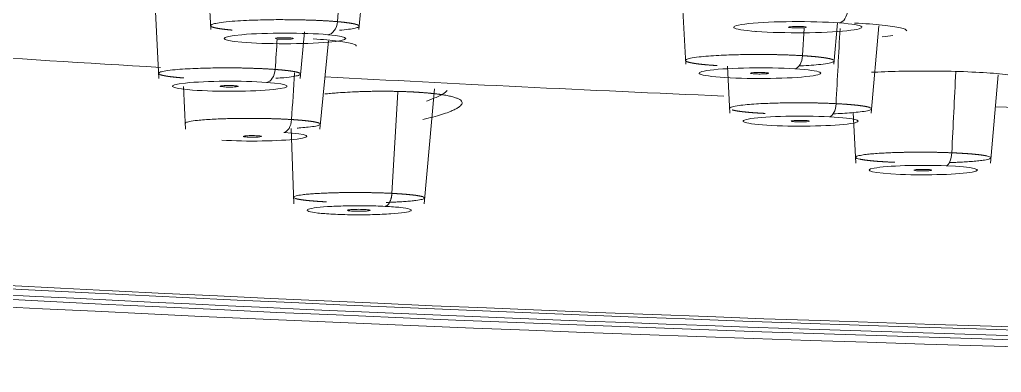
# Model space of a CAD drawing. Extents: x 19821 to 22981, y -91 to 2224.
# Drawn here: x 20628.71 to 20650.47, y 1291.2 to 1299.02 of the extents above; entities that cross this region are included whole.
import ezdxf

# ---------------------------------------------------------------- set-up
doc = ezdxf.new("R2010")
doc.units = 0
doc.header["$LTSCALE"] = 10
doc.header["$MEASUREMENT"] = 0
doc.layers.add('1', color=7, linetype='CONTINUOUS')

msp = doc.modelspace()

# ---------------------------------------------------------------- linework, layer by layer
at = {"layer": '1', "color": 7, "linetype": 'Continuous', "lineweight": 18}
for p, q in [((20632.85, 1300.727), (20632.95, 1298.799)), ((20643.371, 1299.958), (20643.478, 1298.029)), ((20631.705, 1299.674), (20631.799, 1297.718)), ((20636.233, 1298.799), (20636.319, 1299.767)), ((20646.761, 1298.029), (20646.839, 1298.949)), ((20634.93, 1297.718), (20635.026, 1298.747)), ((20647.586, 1296.946), (20647.757, 1298.883)), ((20635.369, 1296.589), (20635.556, 1298.547)), ((20644.4, 1297.992), (20644.455, 1296.946)), ((20650.228, 1295.841), (20650.403, 1297.799)), ((20632.346, 1297.539), (20632.389, 1296.589)), ((20637.679, 1294.937), (20637.908, 1297.485)), ((20647.191, 1296.96), (20647.25, 1295.841)), ((20634.729, 1296.61), (20634.791, 1294.937))]:
    msp.add_line(p, q, dxfattribs=at)
at = {"layer": '1', "color": 7, "linetype": 'Continuous', "lineweight": 13}
for p, q in [((20635.757, 1298.974), (20635.803, 1299.644)), ((20646.065, 1298.221), (20646.099, 1298.83)), ((20636.965, 1295.17), (20637.095, 1297.423))]:
    msp.add_line(p, q, dxfattribs=at)
at = {"layer": '1', "color": 7, "linetype": 'Continuous', "lineweight": 18}
for centre, major_axis, ratio, start_param, end_param in [((20690.341, 1301.967), (121.8, 0), 0.087156, 1.570796, 4.70718), ((20690.341, 1301.967), (-120.85, 0), 0.087156, 4.712389, 7.853982), ((20690.341, 1301.967), (119.464, 0), 0.087156, 3.216942, 4.712389), ((20690.341, 1302.016), (119.248, 0), 0.087156, 3.248753, 4.705425), ((20690.341, 1301.967), (-123.486, 0), 0.087156, 0.153054, 1.5633), ((20646.875, 1299.246), (0.022, 0.299), 0.640256, 3.255411, 4.738642), ((20635.546, 1298.985), (0.026, 0.299), 0.704238, 3.264898, 4.739214), ((20645.962, 1298.852), (-1.422, 0), 0.087156, 4.014918, 7.155002), ((20645.96, 1298.852), (-1.422, 0), 0.087155, 0.873205, 4.01353), ((20634.593, 1298.603), (-1.348, 0), 0.087156, 3.92731, 7.06784), ((20645.047, 1299.056), (-0.022, -0.299), 0.640256, 6.165611, 6.396771), ((20634.593, 1298.603), (-1.348, 0), 0.087156, 0.785439, 3.926526), ((20645.894, 1298.228), (0.018, 0.299), 0.571188, 3.248209, 4.722525), ((20634.186, 1297.928), (0.022, 0.299), 0.639977, 3.255652, 4.721013), ((20645.121, 1297.833), (-1.348, 0), 0.087156, 4.101847, 7.242371), ((20645.12, 1297.833), (-1.348, 0), 0.087156, 0.959978, 4.101052), ((20633.368, 1297.544), (-1.274, 0), 0.087155, 4.015099, 7.154903), ((20633.366, 1297.544), (-1.274, 0), 0.087157, 0.87359, 4.013227), ((20646.66, 1297.166), (0.015, 0.3), 0.497685, 3.242635, 4.707997), ((20634.57, 1296.818), (0.018, 0.299), 0.570795, 3.248502, 4.704885), ((20646.024, 1296.771), (-1.274, 0), 0.087155, 4.189717, 7.329349), ((20646.022, 1296.771), (-1.274, 0), 0.087156, 1.048217, 4.187665), ((20633.881, 1296.434), (-1.2, 0), 0.087156, 0.961422, 4.099851), ((20649.248, 1296.08), (0.012, 0.3), 0.420347, 3.238358, 4.694741), ((20648.743, 1295.686), (-1.2, 0), 0.087156, 4.277405, 7.416121), ((20648.74, 1295.686), (-1.2, 0), 0.087156, 1.135953, 4.274387)]:
    msp.add_ellipse(centre, major_axis=major_axis, ratio=ratio, start_param=start_param, end_param=end_param, dxfattribs=at)
at = {"layer": '1', "color": 7, "linetype": 'Continuous', "lineweight": 13}
for start_param, end_param in [(0.857998, 0.973354), (1.015127, 1.112418), (1.175986, 1.258944)]:
    msp.add_ellipse((20690.341, 1305.454), major_axis=(-104, 0), ratio=0.087156, start_param=start_param, end_param=end_param, dxfattribs=at)
at = {"layer": '1', "color": 7, "linetype": 'Continuous', "lineweight": 18}
for points, knots in [([(20633.428, 1298.787), (20633.423, 1298.787), (20633.413, 1298.788), (20633.398, 1298.79), (20633.384, 1298.791), (20633.369, 1298.792), (20633.355, 1298.794), (20633.341, 1298.795), (20633.327, 1298.796), (20633.314, 1298.798), (20633.3, 1298.799), (20633.287, 1298.801), (20633.274, 1298.802), (20633.261, 1298.804), (20633.249, 1298.805), (20633.236, 1298.807), (20633.224, 1298.808), (20633.212, 1298.81), (20633.2, 1298.811), (20633.189, 1298.813), (20633.177, 1298.815), (20633.166, 1298.816), (20633.155, 1298.818), (20633.145, 1298.82), (20633.134, 1298.821), (20633.124, 1298.823), (20633.114, 1298.825), (20633.105, 1298.826), (20633.095, 1298.828), (20633.086, 1298.83), (20633.077, 1298.832), (20633.069, 1298.833), (20633.06, 1298.835), (20633.052, 1298.837), (20633.044, 1298.839), (20633.037, 1298.84), (20633.03, 1298.842), (20633.023, 1298.844), (20633.016, 1298.846), (20633.01, 1298.848), (20633.003, 1298.85), (20632.998, 1298.851), (20632.992, 1298.853), (20632.987, 1298.855), (20632.982, 1298.857), (20632.977, 1298.859), (20632.973, 1298.861), (20632.969, 1298.863), (20632.965, 1298.865), (20632.962, 1298.867), (20632.959, 1298.869), (20632.956, 1298.87), (20632.953, 1298.872), (20632.951, 1298.874), (20632.949, 1298.876), (20632.948, 1298.878), (20632.947, 1298.88), (20632.946, 1298.882), (20632.945, 1298.884), (20632.945, 1298.892), (20632.959, 1298.908), (20633.03, 1298.932), (20633.178, 1298.958), (20633.401, 1298.981), (20633.664, 1298.999), (20633.921, 1299.009), (20634.167, 1299.016), (20634.389, 1299.019), (20634.543, 1299.019), (20634.636, 1299.018), (20634.68, 1299.018), (20634.724, 1299.018), (20634.767, 1299.017), (20634.81, 1299.017), (20634.853, 1299.016), (20634.895, 1299.015), (20634.937, 1299.014), (20634.979, 1299.013), (20635.02, 1299.012), (20635.061, 1299.011), (20635.102, 1299.01), (20635.142, 1299.009), (20635.181, 1299.008), (20635.22, 1299.006), (20635.258, 1299.005), (20635.296, 1299.003), (20635.334, 1299.001), (20635.37, 1299), (20635.406, 1298.998), (20635.442, 1298.996), (20635.476, 1298.994), (20635.51, 1298.992), (20635.544, 1298.99), (20635.577, 1298.988), (20635.609, 1298.986), (20635.64, 1298.984), (20635.67, 1298.981), (20635.7, 1298.979), (20635.729, 1298.977), (20635.748, 1298.975), (20635.757, 1298.974)], [0, 0, 0, 0, 0.004085, 0.008179, 0.01228, 0.016389, 0.020507, 0.024632, 0.028765, 0.032907, 0.037056, 0.041213, 0.045379, 0.049552, 0.053733, 0.057922, 0.06212, 0.066325, 0.070538, 0.074759, 0.078989, 0.083226, 0.087471, 0.091725, 0.095986, 0.100255, 0.104532, 0.108818, 0.113111, 0.117413, 0.121722, 0.126039, 0.130365, 0.134698, 0.13904, 0.143389, 0.147747, 0.152113, 0.156486, 0.160868, 0.165258, 0.169655, 0.174061, 0.178475, 0.182897, 0.187327, 0.191765, 0.196211, 0.200665, 0.205127, 0.209597, 0.214075, 0.218561, 0.223056, 0.227558, 0.232069, 0.236587, 0.241114, 0.245648, 0.250191, 0.297762, 0.355246, 0.422636, 0.499927, 0.562657, 0.619022, 0.66901, 0.71261, 0.749816, 0.758314, 0.766783, 0.775224, 0.783637, 0.792021, 0.800377, 0.808705, 0.817003, 0.825274, 0.833516, 0.841729, 0.849914, 0.85807, 0.866198, 0.874297, 0.882368, 0.89041, 0.898424, 0.906409, 0.914365, 0.922293, 0.930192, 0.938063, 0.945905, 0.953719, 0.961504, 0.96926, 0.976988, 0.984687, 0.992358, 1, 1, 1, 1]), ([(20635.757, 1298.974), (20635.762, 1298.974), (20635.772, 1298.973), (20635.787, 1298.972), (20635.801, 1298.97), (20635.816, 1298.969), (20635.83, 1298.968), (20635.844, 1298.966), (20635.858, 1298.965), (20635.871, 1298.963), (20635.885, 1298.962), (20635.898, 1298.96), (20635.911, 1298.959), (20635.924, 1298.957), (20635.936, 1298.956), (20635.949, 1298.954), (20635.961, 1298.953), (20635.973, 1298.951), (20635.985, 1298.95), (20635.996, 1298.948), (20636.007, 1298.947), (20636.019, 1298.945), (20636.029, 1298.943), (20636.04, 1298.942), (20636.05, 1298.94), (20636.061, 1298.938), (20636.07, 1298.937), (20636.08, 1298.935), (20636.09, 1298.933), (20636.099, 1298.931), (20636.108, 1298.93), (20636.116, 1298.928), (20636.125, 1298.926), (20636.133, 1298.924), (20636.14, 1298.923), (20636.148, 1298.921), (20636.155, 1298.919), (20636.162, 1298.917), (20636.169, 1298.915), (20636.175, 1298.913), (20636.182, 1298.912), (20636.187, 1298.91), (20636.193, 1298.908), (20636.198, 1298.906), (20636.203, 1298.904), (20636.208, 1298.902), (20636.212, 1298.9), (20636.216, 1298.898), (20636.22, 1298.897), (20636.223, 1298.895), (20636.226, 1298.893), (20636.229, 1298.891), (20636.232, 1298.889), (20636.234, 1298.887), (20636.236, 1298.885), (20636.237, 1298.883), (20636.238, 1298.881), (20636.239, 1298.879), (20636.24, 1298.877), (20636.24, 1298.869), (20636.226, 1298.853), (20636.155, 1298.829), (20636.016, 1298.804), (20635.879, 1298.79), (20635.803, 1298.783)], [0, 0, 0, 0, 0.008371, 0.016759, 0.025165, 0.033587, 0.042026, 0.050482, 0.058956, 0.067446, 0.075953, 0.084477, 0.093018, 0.101576, 0.110152, 0.118744, 0.127353, 0.135979, 0.144622, 0.153282, 0.161959, 0.170653, 0.179364, 0.188091, 0.196836, 0.205598, 0.214377, 0.223172, 0.231985, 0.240815, 0.249661, 0.258525, 0.267405, 0.276303, 0.285217, 0.294148, 0.303097, 0.312062, 0.321044, 0.330043, 0.339059, 0.348092, 0.357142, 0.366208, 0.375292, 0.384393, 0.39351, 0.402645, 0.411796, 0.420964, 0.430149, 0.439351, 0.44857, 0.457806, 0.467059, 0.476329, 0.485615, 0.494919, 0.504239, 0.513576, 0.611022, 0.728977, 0.867396, 1, 1, 1, 1]), ([(20647.218, 1298.944), (20647.457, 1298.932), (20647.862, 1298.902), (20648.281, 1298.84), (20648.374, 1298.793), (20648.375, 1298.771)], [0, 0, 0, 0, 0.33619, 0.672381, 1, 1, 1, 1]), ([(20635.221, 1298.593), (20635.441, 1298.579), (20635.804, 1298.548), (20636.117, 1298.49), (20636.177, 1298.45), (20636.176, 1298.433)], [0, 0, 0, 0, 0.364205, 0.72841, 1, 1, 1, 1]), ([(20648.064, 1298.668), (20647.997, 1298.658), (20647.919, 1298.648), (20647.832, 1298.639), (20647.831, 1298.639)], [0, 0, 0, 0, 0.992061, 1, 1, 1, 1]), ([(20644.175, 1298.001), (20644.169, 1298.001), (20644.158, 1298.002), (20644.141, 1298.003), (20644.124, 1298.004), (20644.107, 1298.005), (20644.09, 1298.006), (20644.074, 1298.008), (20644.057, 1298.009), (20644.041, 1298.01), (20644.025, 1298.011), (20644.009, 1298.012), (20643.993, 1298.014), (20643.977, 1298.015), (20643.962, 1298.016), (20643.947, 1298.018), (20643.932, 1298.019), (20643.917, 1298.02), (20643.902, 1298.022), (20643.887, 1298.023), (20643.873, 1298.024), (20643.859, 1298.026), (20643.845, 1298.027), (20643.831, 1298.029), (20643.817, 1298.03), (20643.804, 1298.032), (20643.791, 1298.033), (20643.778, 1298.035), (20643.765, 1298.036), (20643.752, 1298.038), (20643.74, 1298.04), (20643.728, 1298.041), (20643.716, 1298.043), (20643.705, 1298.044), (20643.693, 1298.046), (20643.682, 1298.048), (20643.671, 1298.049), (20643.661, 1298.051), (20643.65, 1298.053), (20643.64, 1298.054), (20643.63, 1298.056), (20643.621, 1298.058), (20643.612, 1298.06), (20643.603, 1298.061), (20643.594, 1298.063), (20643.585, 1298.065), (20643.577, 1298.067), (20643.569, 1298.069), (20643.562, 1298.07), (20643.554, 1298.072), (20643.547, 1298.074), (20643.541, 1298.076), (20643.534, 1298.078), (20643.528, 1298.08), (20643.522, 1298.082), (20643.517, 1298.084), (20643.512, 1298.085), (20643.507, 1298.087), (20643.502, 1298.089), (20643.484, 1298.097), (20643.466, 1298.113), (20643.485, 1298.138), (20643.576, 1298.166), (20643.746, 1298.192), (20643.968, 1298.213), (20644.197, 1298.227), (20644.423, 1298.237), (20644.635, 1298.243), (20644.785, 1298.246), (20644.877, 1298.247), (20644.921, 1298.247), (20644.964, 1298.248), (20645.008, 1298.248), (20645.051, 1298.248), (20645.094, 1298.248), (20645.137, 1298.248), (20645.18, 1298.248), (20645.223, 1298.247), (20645.265, 1298.247), (20645.308, 1298.246), (20645.35, 1298.246), (20645.391, 1298.245), (20645.433, 1298.244), (20645.474, 1298.244), (20645.514, 1298.243), (20645.554, 1298.242), (20645.594, 1298.241), (20645.634, 1298.24), (20645.673, 1298.238), (20645.711, 1298.237), (20645.749, 1298.236), (20645.786, 1298.234), (20645.823, 1298.233), (20645.86, 1298.231), (20645.895, 1298.23), (20645.931, 1298.228), (20645.965, 1298.226), (20645.999, 1298.224), (20646.032, 1298.222), (20646.054, 1298.221), (20646.065, 1298.221)], [0, 0, 0, 0, 0.004085, 0.008179, 0.01228, 0.016389, 0.020507, 0.024632, 0.028765, 0.032907, 0.037056, 0.041213, 0.045379, 0.049552, 0.053733, 0.057922, 0.06212, 0.066325, 0.070538, 0.074759, 0.078989, 0.083226, 0.087471, 0.091725, 0.095986, 0.100255, 0.104532, 0.108818, 0.113111, 0.117413, 0.121722, 0.126039, 0.130365, 0.134698, 0.13904, 0.143389, 0.147747, 0.152113, 0.156486, 0.160868, 0.165258, 0.169655, 0.174061, 0.178475, 0.182897, 0.187327, 0.191765, 0.196211, 0.200665, 0.205127, 0.209597, 0.214075, 0.218561, 0.223056, 0.227558, 0.232069, 0.236587, 0.241114, 0.245648, 0.250191, 0.297762, 0.355246, 0.422636, 0.499927, 0.562657, 0.619022, 0.66901, 0.71261, 0.749816, 0.758314, 0.766783, 0.775224, 0.783637, 0.792021, 0.800377, 0.808705, 0.817003, 0.825274, 0.833516, 0.841729, 0.849914, 0.85807, 0.866198, 0.874297, 0.882368, 0.89041, 0.898424, 0.906409, 0.914365, 0.922293, 0.930192, 0.938063, 0.945905, 0.953719, 0.961504, 0.96926, 0.976988, 0.984687, 0.992358, 1, 1, 1, 1]), ([(20646.065, 1298.221), (20646.071, 1298.22), (20646.082, 1298.219), (20646.099, 1298.218), (20646.116, 1298.217), (20646.133, 1298.216), (20646.15, 1298.215), (20646.166, 1298.214), (20646.183, 1298.213), (20646.199, 1298.211), (20646.215, 1298.21), (20646.231, 1298.209), (20646.247, 1298.208), (20646.262, 1298.206), (20646.278, 1298.205), (20646.293, 1298.204), (20646.308, 1298.202), (20646.323, 1298.201), (20646.338, 1298.2), (20646.353, 1298.198), (20646.367, 1298.197), (20646.381, 1298.195), (20646.395, 1298.194), (20646.409, 1298.193), (20646.423, 1298.191), (20646.436, 1298.19), (20646.449, 1298.188), (20646.462, 1298.187), (20646.475, 1298.185), (20646.487, 1298.183), (20646.5, 1298.182), (20646.512, 1298.18), (20646.524, 1298.179), (20646.535, 1298.177), (20646.547, 1298.175), (20646.558, 1298.174), (20646.569, 1298.172), (20646.579, 1298.17), (20646.59, 1298.169), (20646.6, 1298.167), (20646.61, 1298.165), (20646.619, 1298.163), (20646.628, 1298.162), (20646.637, 1298.16), (20646.646, 1298.158), (20646.655, 1298.156), (20646.663, 1298.155), (20646.671, 1298.153), (20646.678, 1298.151), (20646.686, 1298.149), (20646.693, 1298.147), (20646.7, 1298.145), (20646.706, 1298.143), (20646.712, 1298.142), (20646.718, 1298.14), (20646.723, 1298.138), (20646.729, 1298.136), (20646.734, 1298.134), (20646.738, 1298.132), (20646.756, 1298.124), (20646.775, 1298.108), (20646.755, 1298.083), (20646.664, 1298.055), (20646.495, 1298.029), (20646.273, 1298.009), (20646.099, 1297.997), (20646.003, 1297.993), (20645.99, 1297.992)], [0, 0, 0, 0, 0.00649, 0.012994, 0.01951, 0.02604, 0.032583, 0.039139, 0.045708, 0.05229, 0.058886, 0.065495, 0.072117, 0.078752, 0.0854, 0.092062, 0.098736, 0.105424, 0.112125, 0.118839, 0.125566, 0.132306, 0.13906, 0.145827, 0.152606, 0.159399, 0.166206, 0.173025, 0.179857, 0.186703, 0.193562, 0.200433, 0.207318, 0.214217, 0.221128, 0.228052, 0.23499, 0.24194, 0.248904, 0.255881, 0.262871, 0.269874, 0.276891, 0.28392, 0.290963, 0.298018, 0.305087, 0.312169, 0.319264, 0.326372, 0.333493, 0.340628, 0.347775, 0.354936, 0.362109, 0.369296, 0.376496, 0.383709, 0.390935, 0.398174, 0.473723, 0.565173, 0.672489, 0.795628, 0.895401, 0.985059, 1, 1, 1, 1]), ([(20632.355, 1297.727), (20632.35, 1297.727), (20632.339, 1297.728), (20632.324, 1297.729), (20632.308, 1297.73), (20632.293, 1297.732), (20632.278, 1297.733), (20632.263, 1297.734), (20632.248, 1297.735), (20632.234, 1297.737), (20632.22, 1297.738), (20632.205, 1297.739), (20632.191, 1297.741), (20632.178, 1297.742), (20632.164, 1297.743), (20632.151, 1297.745), (20632.137, 1297.746), (20632.124, 1297.748), (20632.112, 1297.749), (20632.099, 1297.75), (20632.087, 1297.752), (20632.075, 1297.753), (20632.063, 1297.755), (20632.051, 1297.756), (20632.039, 1297.758), (20632.028, 1297.759), (20632.017, 1297.761), (20632.006, 1297.762), (20631.996, 1297.764), (20631.986, 1297.766), (20631.975, 1297.767), (20631.966, 1297.769), (20631.956, 1297.77), (20631.947, 1297.772), (20631.938, 1297.774), (20631.929, 1297.775), (20631.92, 1297.777), (20631.912, 1297.779), (20631.904, 1297.78), (20631.896, 1297.782), (20631.889, 1297.784), (20631.881, 1297.785), (20631.874, 1297.787), (20631.868, 1297.789), (20631.861, 1297.79), (20631.855, 1297.792), (20631.849, 1297.794), (20631.844, 1297.796), (20631.838, 1297.797), (20631.833, 1297.799), (20631.829, 1297.801), (20631.824, 1297.803), (20631.82, 1297.804), (20631.816, 1297.806), (20631.813, 1297.808), (20631.809, 1297.81), (20631.806, 1297.811), (20631.804, 1297.813), (20631.801, 1297.815), (20631.793, 1297.823), (20631.79, 1297.838), (20631.834, 1297.861), (20631.949, 1297.886), (20632.137, 1297.909), (20632.369, 1297.926), (20632.601, 1297.938), (20632.828, 1297.945), (20633.036, 1297.949), (20633.182, 1297.951), (20633.27, 1297.951), (20633.311, 1297.951), (20633.352, 1297.951), (20633.393, 1297.95), (20633.434, 1297.95), (20633.474, 1297.95), (20633.515, 1297.949), (20633.555, 1297.949), (20633.595, 1297.948), (20633.635, 1297.948), (20633.675, 1297.947), (20633.714, 1297.946), (20633.753, 1297.945), (20633.791, 1297.944), (20633.83, 1297.943), (20633.868, 1297.942), (20633.905, 1297.94), (20633.942, 1297.939), (20633.979, 1297.938), (20634.015, 1297.936), (20634.051, 1297.935), (20634.086, 1297.933), (20634.121, 1297.932), (20634.155, 1297.93), (20634.189, 1297.928), (20634.222, 1297.926), (20634.254, 1297.924), (20634.286, 1297.922), (20634.317, 1297.92), (20634.348, 1297.918), (20634.367, 1297.917), (20634.377, 1297.916)], [0, 0, 0, 0, 0.004177, 0.008358, 0.012545, 0.016736, 0.020932, 0.025132, 0.029338, 0.033548, 0.037763, 0.041983, 0.046207, 0.050436, 0.054671, 0.05891, 0.063153, 0.067402, 0.071655, 0.075913, 0.080176, 0.084444, 0.088717, 0.092994, 0.097276, 0.101563, 0.105855, 0.110152, 0.114454, 0.11876, 0.123071, 0.127387, 0.131708, 0.136033, 0.140364, 0.144699, 0.149039, 0.153384, 0.157734, 0.162089, 0.166448, 0.170813, 0.175182, 0.179556, 0.183935, 0.188319, 0.192708, 0.197101, 0.201499, 0.205903, 0.210311, 0.214724, 0.219142, 0.223564, 0.227992, 0.232425, 0.236862, 0.241304, 0.245751, 0.250203, 0.297933, 0.355466, 0.4228, 0.499933, 0.562539, 0.618842, 0.668829, 0.71249, 0.749814, 0.758139, 0.766446, 0.774737, 0.783011, 0.791268, 0.799508, 0.807731, 0.815938, 0.824127, 0.8323, 0.840455, 0.848594, 0.856715, 0.86482, 0.872908, 0.880979, 0.889033, 0.897069, 0.905089, 0.913092, 0.921078, 0.929047, 0.936999, 0.944933, 0.952851, 0.960752, 0.968636, 0.976502, 0.984352, 0.992184, 1, 1, 1, 1]), ([(20634.377, 1297.916), (20634.383, 1297.916), (20634.393, 1297.915), (20634.409, 1297.914), (20634.424, 1297.913), (20634.439, 1297.911), (20634.454, 1297.91), (20634.469, 1297.909), (20634.484, 1297.908), (20634.498, 1297.906), (20634.513, 1297.905), (20634.527, 1297.904), (20634.541, 1297.902), (20634.554, 1297.901), (20634.568, 1297.9), (20634.581, 1297.898), (20634.595, 1297.897), (20634.608, 1297.895), (20634.62, 1297.894), (20634.633, 1297.893), (20634.645, 1297.891), (20634.657, 1297.89), (20634.669, 1297.888), (20634.681, 1297.887), (20634.693, 1297.885), (20634.704, 1297.884), (20634.715, 1297.882), (20634.726, 1297.881), (20634.736, 1297.879), (20634.746, 1297.877), (20634.757, 1297.876), (20634.766, 1297.874), (20634.776, 1297.873), (20634.785, 1297.871), (20634.794, 1297.869), (20634.803, 1297.868), (20634.812, 1297.866), (20634.82, 1297.864), (20634.828, 1297.863), (20634.836, 1297.861), (20634.844, 1297.859), (20634.851, 1297.858), (20634.858, 1297.856), (20634.864, 1297.854), (20634.871, 1297.853), (20634.877, 1297.851), (20634.883, 1297.849), (20634.889, 1297.847), (20634.894, 1297.846), (20634.899, 1297.844), (20634.904, 1297.842), (20634.908, 1297.84), (20634.912, 1297.839), (20634.916, 1297.837), (20634.92, 1297.835), (20634.923, 1297.833), (20634.926, 1297.831), (20634.929, 1297.83), (20634.931, 1297.828), (20634.94, 1297.82), (20634.942, 1297.805), (20634.898, 1297.782), (20634.784, 1297.757), (20634.607, 1297.735), (20634.458, 1297.724), (20634.395, 1297.72)], [0, 0, 0, 0, 0.007574, 0.015157, 0.02275, 0.030351, 0.037962, 0.045582, 0.05321, 0.060848, 0.068496, 0.076152, 0.083817, 0.091492, 0.099175, 0.106868, 0.11457, 0.122281, 0.130001, 0.13773, 0.145468, 0.153215, 0.160972, 0.168737, 0.176512, 0.184296, 0.192088, 0.19989, 0.207701, 0.215522, 0.223351, 0.231189, 0.239036, 0.246893, 0.254758, 0.262633, 0.270516, 0.278409, 0.286311, 0.294222, 0.302142, 0.310071, 0.318009, 0.325956, 0.333912, 0.341878, 0.349852, 0.357835, 0.365828, 0.373829, 0.38184, 0.389859, 0.397888, 0.405925, 0.413972, 0.422028, 0.430092, 0.438166, 0.446249, 0.454341, 0.540795, 0.645225, 0.767588, 0.907831, 1, 1, 1, 1]), ([(20647.595, 1297.852), (20647.781, 1297.862), (20648.224, 1297.879), (20648.989, 1297.884), (20649.483, 1297.873), (20649.728, 1297.863)], [0, 0, 0, 0, 0.297008, 0.648504, 1, 1, 1, 1]), ([(20649.728, 1297.863), (20649.971, 1297.853), (20650.392, 1297.827), (20650.856, 1297.77), (20651.008, 1297.72), (20651.022, 1297.691), (20651.021, 1297.685)], [0, 0, 0, 0, 0.307189, 0.614378, 0.921567, 1, 1, 1, 1]), ([(20635.481, 1297.373), (20635.489, 1297.373), (20635.541, 1297.379), (20635.638, 1297.388), (20635.797, 1297.4), (20635.985, 1297.412), (20636.164, 1297.421), (20636.308, 1297.426), (20636.416, 1297.429), (20636.524, 1297.431), (20636.611, 1297.432), (20636.677, 1297.432), (20636.723, 1297.433), (20636.769, 1297.433), (20636.814, 1297.433), (20636.859, 1297.433), (20636.904, 1297.432), (20636.948, 1297.432), (20636.992, 1297.431), (20637.036, 1297.43), (20637.08, 1297.429), (20637.123, 1297.428), (20637.166, 1297.427), (20637.209, 1297.426), (20637.252, 1297.424), (20637.294, 1297.423), (20637.336, 1297.421), (20637.378, 1297.419), (20637.405, 1297.418), (20637.419, 1297.417)], [0, 0, 0, 0, 0.013215, 0.083756, 0.154127, 0.260471, 0.368389, 0.422249, 0.475915, 0.529509, 0.583155, 0.606314, 0.629411, 0.652458, 0.675467, 0.698449, 0.721415, 0.744378, 0.767348, 0.790338, 0.813359, 0.836421, 0.859538, 0.88272, 0.905979, 0.929325, 0.95277, 0.976325, 1, 1, 1, 1]), ([(20644.45, 1297.054), (20644.45, 1297.057), (20644.455, 1297.069), (20644.503, 1297.091), (20644.638, 1297.117), (20644.827, 1297.137), (20645.029, 1297.152), (20645.234, 1297.163), (20645.429, 1297.17), (20645.569, 1297.173), (20645.655, 1297.175), (20645.695, 1297.175), (20645.735, 1297.176), (20645.776, 1297.176), (20645.816, 1297.177), (20645.856, 1297.177), (20645.897, 1297.177), (20645.937, 1297.177), (20645.978, 1297.177), (20646.018, 1297.177), (20646.058, 1297.177), (20646.098, 1297.177), (20646.138, 1297.176), (20646.178, 1297.176), (20646.218, 1297.175), (20646.257, 1297.175), (20646.297, 1297.174), (20646.336, 1297.173), (20646.374, 1297.173), (20646.413, 1297.172), (20646.451, 1297.171), (20646.489, 1297.17), (20646.526, 1297.169), (20646.563, 1297.168), (20646.599, 1297.166), (20646.636, 1297.165), (20646.671, 1297.164), (20646.706, 1297.162), (20646.741, 1297.161), (20646.775, 1297.159), (20646.798, 1297.158), (20646.809, 1297.157)], [0, 0, 0, 0, 0.034678, 0.135525, 0.251047, 0.344813, 0.429138, 0.504004, 0.569395, 0.625295, 0.637763, 0.650206, 0.662623, 0.675015, 0.687381, 0.699722, 0.712038, 0.724329, 0.736594, 0.748834, 0.761049, 0.773238, 0.785402, 0.79754, 0.809654, 0.821741, 0.833803, 0.84584, 0.857852, 0.869837, 0.881798, 0.893733, 0.905642, 0.917526, 0.929385, 0.941218, 0.953025, 0.964807, 0.976564, 0.988295, 1, 1, 1, 1]), ([(20645.236, 1296.941), (20645.23, 1296.941), (20645.218, 1296.942), (20645.2, 1296.943), (20645.183, 1296.944), (20645.165, 1296.945), (20645.148, 1296.946), (20645.131, 1296.947), (20645.114, 1296.948), (20645.097, 1296.949), (20645.08, 1296.95), (20645.064, 1296.951), (20645.047, 1296.952), (20645.031, 1296.953), (20645.015, 1296.954), (20644.999, 1296.955), (20644.983, 1296.956), (20644.967, 1296.958), (20644.952, 1296.959), (20644.937, 1296.96), (20644.921, 1296.961), (20644.906, 1296.963), (20644.892, 1296.964), (20644.877, 1296.965), (20644.863, 1296.967), (20644.849, 1296.968), (20644.835, 1296.969), (20644.821, 1296.971), (20644.807, 1296.972), (20644.794, 1296.973), (20644.781, 1296.975), (20644.768, 1296.976), (20644.755, 1296.978), (20644.742, 1296.979), (20644.73, 1296.98), (20644.718, 1296.982), (20644.706, 1296.983), (20644.694, 1296.985), (20644.683, 1296.986), (20644.672, 1296.988), (20644.661, 1296.989), (20644.65, 1296.991), (20644.64, 1296.993), (20644.63, 1296.994), (20644.62, 1296.996), (20644.61, 1296.997), (20644.601, 1296.999), (20644.592, 1297.001), (20644.583, 1297.002), (20644.574, 1297.004), (20644.566, 1297.006), (20644.558, 1297.007), (20644.55, 1297.009), (20644.542, 1297.011), (20644.535, 1297.012), (20644.528, 1297.014), (20644.522, 1297.016), (20644.515, 1297.017), (20644.509, 1297.019), (20644.505, 1297.02), (20644.503, 1297.021), (20644.503, 1297.021)], [0, 0, 0, 0, 0.016692, 0.033404, 0.050134, 0.066884, 0.083653, 0.100441, 0.117248, 0.134074, 0.150919, 0.167783, 0.184667, 0.201569, 0.218491, 0.235432, 0.252392, 0.269372, 0.28637, 0.303388, 0.320425, 0.337481, 0.354557, 0.371651, 0.388765, 0.405898, 0.423051, 0.440222, 0.457413, 0.474623, 0.491853, 0.509102, 0.52637, 0.543657, 0.560964, 0.57829, 0.595636, 0.613, 0.630384, 0.647788, 0.665211, 0.682653, 0.700115, 0.717596, 0.735096, 0.752616, 0.770155, 0.787714, 0.805292, 0.82289, 0.840507, 0.858143, 0.875799, 0.893475, 0.91117, 0.928884, 0.946618, 0.964372, 0.982145, 0.999937, 1, 1, 1, 1]), ([(20646.809, 1297.157), (20646.815, 1297.157), (20646.827, 1297.157), (20646.844, 1297.156), (20646.862, 1297.155), (20646.879, 1297.154), (20646.897, 1297.153), (20646.914, 1297.152), (20646.931, 1297.151), (20646.948, 1297.15), (20646.964, 1297.149), (20646.981, 1297.147), (20646.997, 1297.146), (20647.014, 1297.145), (20647.03, 1297.144), (20647.046, 1297.143), (20647.062, 1297.142), (20647.077, 1297.141), (20647.093, 1297.139), (20647.108, 1297.138), (20647.123, 1297.137), (20647.138, 1297.136), (20647.153, 1297.134), (20647.167, 1297.133), (20647.182, 1297.132), (20647.196, 1297.13), (20647.21, 1297.129), (20647.224, 1297.128), (20647.237, 1297.126), (20647.251, 1297.125), (20647.264, 1297.124), (20647.277, 1297.122), (20647.29, 1297.121), (20647.302, 1297.119), (20647.315, 1297.118), (20647.327, 1297.116), (20647.339, 1297.115), (20647.35, 1297.113), (20647.362, 1297.112), (20647.373, 1297.11), (20647.384, 1297.109), (20647.394, 1297.107), (20647.405, 1297.106), (20647.415, 1297.104), (20647.425, 1297.102), (20647.434, 1297.101), (20647.444, 1297.099), (20647.453, 1297.098), (20647.462, 1297.096), (20647.471, 1297.094), (20647.479, 1297.093), (20647.487, 1297.091), (20647.495, 1297.089), (20647.502, 1297.088), (20647.51, 1297.086), (20647.517, 1297.084), (20647.523, 1297.082), (20647.53, 1297.081), (20647.536, 1297.079), (20647.56, 1297.072), (20647.594, 1297.057), (20647.6, 1297.034), (20647.542, 1297.007), (20647.407, 1296.982), (20647.218, 1296.961), (20647.016, 1296.946), (20646.856, 1296.938), (20646.768, 1296.934), (20646.752, 1296.933)], [0, 0, 0, 0, 0.006138, 0.012284, 0.018437, 0.024597, 0.030765, 0.03694, 0.043122, 0.049312, 0.055509, 0.061714, 0.067926, 0.074145, 0.080372, 0.086607, 0.092848, 0.099097, 0.105353, 0.111617, 0.117888, 0.124167, 0.130453, 0.136746, 0.143047, 0.149355, 0.15567, 0.161993, 0.168323, 0.17466, 0.181005, 0.187357, 0.193717, 0.200084, 0.206458, 0.21284, 0.219229, 0.225625, 0.232029, 0.23844, 0.244858, 0.251284, 0.257717, 0.264157, 0.270605, 0.27706, 0.283523, 0.289992, 0.296469, 0.302954, 0.309446, 0.315945, 0.322451, 0.328965, 0.335486, 0.342014, 0.34855, 0.355093, 0.361644, 0.368201, 0.438264, 0.522895, 0.62206, 0.735713, 0.827776, 0.91058, 0.984128, 1, 1, 1, 1]), ([(20632.383, 1296.719), (20632.383, 1296.725), (20632.397, 1296.74), (20632.477, 1296.764), (20632.624, 1296.785), (20632.804, 1296.801), (20632.975, 1296.812), (20633.149, 1296.82), (20633.317, 1296.826), (20633.473, 1296.829), (20633.587, 1296.831), (20633.66, 1296.831), (20633.699, 1296.832), (20633.737, 1296.832), (20633.776, 1296.832), (20633.815, 1296.832), (20633.854, 1296.832), (20633.892, 1296.832), (20633.931, 1296.831), (20633.97, 1296.831), (20634.008, 1296.831), (20634.046, 1296.83), (20634.084, 1296.829), (20634.122, 1296.829), (20634.159, 1296.828), (20634.197, 1296.827), (20634.234, 1296.826), (20634.27, 1296.826), (20634.307, 1296.825), (20634.343, 1296.823), (20634.379, 1296.822), (20634.414, 1296.821), (20634.449, 1296.82), (20634.483, 1296.819), (20634.517, 1296.817), (20634.551, 1296.816), (20634.584, 1296.814), (20634.616, 1296.813), (20634.648, 1296.811), (20634.68, 1296.809), (20634.711, 1296.808), (20634.731, 1296.806), (20634.741, 1296.806)], [0, 0, 0, 0, 0.073359, 0.170143, 0.281005, 0.356674, 0.426044, 0.489104, 0.545844, 0.596255, 0.640331, 0.652297, 0.664239, 0.676157, 0.68805, 0.699919, 0.711765, 0.723585, 0.735382, 0.747155, 0.758903, 0.770627, 0.782327, 0.794002, 0.805654, 0.81728, 0.828883, 0.840461, 0.852015, 0.863545, 0.875051, 0.886532, 0.897988, 0.90942, 0.920828, 0.932212, 0.943571, 0.954906, 0.966216, 0.977502, 0.988763, 1, 1, 1, 1]), ([(20634.741, 1296.806), (20634.746, 1296.805), (20634.757, 1296.805), (20634.773, 1296.804), (20634.789, 1296.803), (20634.804, 1296.802), (20634.82, 1296.801), (20634.835, 1296.8), (20634.85, 1296.798), (20634.865, 1296.797), (20634.88, 1296.796), (20634.895, 1296.795), (20634.909, 1296.794), (20634.924, 1296.793), (20634.938, 1296.791), (20634.952, 1296.79), (20634.966, 1296.789), (20634.979, 1296.788), (20634.993, 1296.787), (20635.006, 1296.785), (20635.019, 1296.784), (20635.032, 1296.783), (20635.045, 1296.781), (20635.058, 1296.78), (20635.07, 1296.779), (20635.082, 1296.777), (20635.094, 1296.776), (20635.106, 1296.775), (20635.117, 1296.773), (20635.129, 1296.772), (20635.14, 1296.77), (20635.151, 1296.769), (20635.162, 1296.768), (20635.172, 1296.766), (20635.182, 1296.765), (20635.192, 1296.763), (20635.202, 1296.762), (20635.212, 1296.76), (20635.221, 1296.759), (20635.23, 1296.757), (20635.239, 1296.756), (20635.247, 1296.754), (20635.256, 1296.753), (20635.264, 1296.751), (20635.271, 1296.75), (20635.279, 1296.748), (20635.286, 1296.746), (20635.293, 1296.745), (20635.3, 1296.743), (20635.307, 1296.742), (20635.313, 1296.74), (20635.319, 1296.738), (20635.325, 1296.737), (20635.33, 1296.735), (20635.335, 1296.734), (20635.34, 1296.732), (20635.345, 1296.73), (20635.349, 1296.729), (20635.353, 1296.727), (20635.369, 1296.72), (20635.386, 1296.706), (20635.368, 1296.684), (20635.286, 1296.66), (20635.139, 1296.639), (20634.983, 1296.625), (20634.895, 1296.618), (20634.866, 1296.617)], [0, 0, 0, 0, 0.007226, 0.014461, 0.021705, 0.028957, 0.036218, 0.043488, 0.050767, 0.058054, 0.06535, 0.072655, 0.079969, 0.087291, 0.094622, 0.101962, 0.10931, 0.116667, 0.124033, 0.131408, 0.138791, 0.146183, 0.153584, 0.160993, 0.168411, 0.175838, 0.183274, 0.190718, 0.198171, 0.205633, 0.213103, 0.220582, 0.22807, 0.235566, 0.243071, 0.250585, 0.258108, 0.265639, 0.273179, 0.280727, 0.288285, 0.29585, 0.303425, 0.311008, 0.3186, 0.326201, 0.33381, 0.341428, 0.349054, 0.356689, 0.364333, 0.371986, 0.379647, 0.387317, 0.394995, 0.402682, 0.410378, 0.418082, 0.425795, 0.433517, 0.515979, 0.615611, 0.732366, 0.866189, 0.957301, 1, 1, 1, 1]), ([(20648.108, 1295.859), (20648.102, 1295.859), (20648.09, 1295.859), (20648.072, 1295.86), (20648.055, 1295.861), (20648.037, 1295.862), (20648.02, 1295.863), (20648.002, 1295.863), (20647.985, 1295.864), (20647.968, 1295.865), (20647.951, 1295.866), (20647.935, 1295.867), (20647.918, 1295.868), (20647.901, 1295.869), (20647.885, 1295.87), (20647.869, 1295.871), (20647.852, 1295.872), (20647.836, 1295.873), (20647.821, 1295.874), (20647.805, 1295.875), (20647.789, 1295.876), (20647.774, 1295.877), (20647.759, 1295.878), (20647.743, 1295.879), (20647.729, 1295.88), (20647.714, 1295.881), (20647.699, 1295.883), (20647.685, 1295.884), (20647.67, 1295.885), (20647.656, 1295.886), (20647.643, 1295.887), (20647.629, 1295.889), (20647.615, 1295.89), (20647.602, 1295.891), (20647.589, 1295.892), (20647.576, 1295.894), (20647.563, 1295.895), (20647.551, 1295.896), (20647.538, 1295.898), (20647.526, 1295.899), (20647.514, 1295.9), (20647.503, 1295.902), (20647.491, 1295.903), (20647.48, 1295.904), (20647.469, 1295.906), (20647.458, 1295.907), (20647.448, 1295.909), (20647.437, 1295.91), (20647.427, 1295.912), (20647.418, 1295.913), (20647.408, 1295.915), (20647.399, 1295.916), (20647.39, 1295.918), (20647.381, 1295.919), (20647.372, 1295.921), (20647.364, 1295.922), (20647.356, 1295.924), (20647.348, 1295.925), (20647.34, 1295.927), (20647.309, 1295.934), (20647.263, 1295.947), (20647.233, 1295.969), (20647.261, 1295.994), (20647.358, 1296.017), (20647.497, 1296.036), (20647.64, 1296.049), (20647.792, 1296.06), (20647.943, 1296.068), (20648.088, 1296.074), (20648.195, 1296.077), (20648.265, 1296.078), (20648.303, 1296.079), (20648.34, 1296.08), (20648.378, 1296.081), (20648.416, 1296.081), (20648.453, 1296.082), (20648.492, 1296.082), (20648.53, 1296.082), (20648.568, 1296.083), (20648.606, 1296.083), (20648.644, 1296.083), (20648.683, 1296.083), (20648.721, 1296.083), (20648.759, 1296.083), (20648.797, 1296.082), (20648.835, 1296.082), (20648.873, 1296.082), (20648.91, 1296.081), (20648.948, 1296.081), (20648.985, 1296.08), (20649.022, 1296.08), (20649.059, 1296.079), (20649.095, 1296.078), (20649.131, 1296.077), (20649.167, 1296.076), (20649.203, 1296.075), (20649.238, 1296.074), (20649.272, 1296.073), (20649.307, 1296.072), (20649.341, 1296.071), (20649.363, 1296.07), (20649.374, 1296.069)], [0, 0, 0, 0, 0.004177, 0.00836, 0.012546, 0.016738, 0.020934, 0.025136, 0.029341, 0.033552, 0.037767, 0.041987, 0.046212, 0.050442, 0.054676, 0.058915, 0.063159, 0.067408, 0.071661, 0.07592, 0.080183, 0.08445, 0.088723, 0.093, 0.097282, 0.101569, 0.105861, 0.110158, 0.114459, 0.118765, 0.123076, 0.127392, 0.131712, 0.136038, 0.140368, 0.144703, 0.149042, 0.153387, 0.157737, 0.162091, 0.16645, 0.170814, 0.175183, 0.179556, 0.183935, 0.188318, 0.192706, 0.197099, 0.201497, 0.2059, 0.210307, 0.214719, 0.219137, 0.223559, 0.227986, 0.232418, 0.236854, 0.241296, 0.245743, 0.250194, 0.297933, 0.355462, 0.422782, 0.499893, 0.552526, 0.600777, 0.644639, 0.684106, 0.71917, 0.749828, 0.758151, 0.766457, 0.774746, 0.783019, 0.791275, 0.799514, 0.807736, 0.815942, 0.82413, 0.832302, 0.840457, 0.848595, 0.856716, 0.86482, 0.872907, 0.880977, 0.889031, 0.897067, 0.905087, 0.91309, 0.921075, 0.929044, 0.936996, 0.944931, 0.952849, 0.96075, 0.968634, 0.976501, 0.984351, 0.992184, 1, 1, 1, 1]), ([(20649.374, 1296.069), (20649.38, 1296.069), (20649.392, 1296.069), (20649.41, 1296.068), (20649.427, 1296.067), (20649.445, 1296.066), (20649.462, 1296.066), (20649.479, 1296.065), (20649.496, 1296.064), (20649.513, 1296.063), (20649.53, 1296.062), (20649.547, 1296.061), (20649.564, 1296.06), (20649.58, 1296.059), (20649.597, 1296.058), (20649.613, 1296.057), (20649.629, 1296.056), (20649.645, 1296.055), (20649.661, 1296.054), (20649.677, 1296.053), (20649.692, 1296.052), (20649.708, 1296.051), (20649.723, 1296.05), (20649.738, 1296.049), (20649.753, 1296.048), (20649.768, 1296.047), (20649.782, 1296.046), (20649.797, 1296.044), (20649.811, 1296.043), (20649.825, 1296.042), (20649.839, 1296.041), (20649.853, 1296.039), (20649.866, 1296.038), (20649.88, 1296.037), (20649.893, 1296.036), (20649.906, 1296.034), (20649.918, 1296.033), (20649.931, 1296.032), (20649.943, 1296.03), (20649.955, 1296.029), (20649.967, 1296.028), (20649.979, 1296.026), (20649.99, 1296.025), (20650.002, 1296.024), (20650.013, 1296.022), (20650.023, 1296.021), (20650.034, 1296.019), (20650.044, 1296.018), (20650.054, 1296.016), (20650.064, 1296.015), (20650.074, 1296.013), (20650.083, 1296.012), (20650.092, 1296.01), (20650.101, 1296.009), (20650.11, 1296.007), (20650.118, 1296.006), (20650.126, 1296.004), (20650.134, 1296.003), (20650.141, 1296.001), (20650.172, 1295.994), (20650.219, 1295.981), (20650.248, 1295.959), (20650.221, 1295.934), (20650.124, 1295.911), (20649.985, 1295.892), (20649.842, 1295.879), (20649.691, 1295.868), (20649.539, 1295.86), (20649.417, 1295.855), (20649.347, 1295.853), (20649.327, 1295.853)], [0, 0, 0, 0, 0.00569, 0.011386, 0.017089, 0.0228, 0.028517, 0.034241, 0.039971, 0.045709, 0.051454, 0.057205, 0.062964, 0.068729, 0.074501, 0.08028, 0.086066, 0.091858, 0.097658, 0.103464, 0.109278, 0.115098, 0.120925, 0.126759, 0.132599, 0.138447, 0.144301, 0.150163, 0.156031, 0.161906, 0.167788, 0.173676, 0.179572, 0.185474, 0.191383, 0.197299, 0.203222, 0.209152, 0.215089, 0.221032, 0.226982, 0.232939, 0.238903, 0.244874, 0.250851, 0.256835, 0.262827, 0.268825, 0.274829, 0.280841, 0.286859, 0.292885, 0.298917, 0.304956, 0.311001, 0.317054, 0.323113, 0.329179, 0.335252, 0.341331, 0.406258, 0.484704, 0.576632, 0.681997, 0.753735, 0.819507, 0.879316, 0.933166, 0.981061, 1, 1, 1, 1]), ([(20635.512, 1294.982), (20635.506, 1294.982), (20635.496, 1294.983), (20635.48, 1294.984), (20635.464, 1294.985), (20635.448, 1294.985), (20635.432, 1294.986), (20635.417, 1294.987), (20635.401, 1294.988), (20635.386, 1294.989), (20635.37, 1294.99), (20635.355, 1294.991), (20635.34, 1294.992), (20635.325, 1294.993), (20635.311, 1294.994), (20635.296, 1294.995), (20635.282, 1294.996), (20635.267, 1294.997), (20635.253, 1294.998), (20635.239, 1294.999), (20635.225, 1295.001), (20635.211, 1295.002), (20635.198, 1295.003), (20635.184, 1295.004), (20635.171, 1295.005), (20635.158, 1295.006), (20635.145, 1295.008), (20635.132, 1295.009), (20635.12, 1295.01), (20635.107, 1295.011), (20635.095, 1295.013), (20635.083, 1295.014), (20635.071, 1295.015), (20635.059, 1295.016), (20635.048, 1295.018), (20635.037, 1295.019), (20635.026, 1295.02), (20635.015, 1295.022), (20635.004, 1295.023), (20634.994, 1295.024), (20634.984, 1295.026), (20634.974, 1295.027), (20634.964, 1295.029), (20634.954, 1295.03), (20634.945, 1295.032), (20634.936, 1295.033), (20634.927, 1295.034), (20634.919, 1295.036), (20634.91, 1295.037), (20634.902, 1295.039), (20634.894, 1295.04), (20634.887, 1295.042), (20634.879, 1295.043), (20634.872, 1295.045), (20634.865, 1295.046), (20634.859, 1295.048), (20634.853, 1295.05), (20634.847, 1295.051), (20634.841, 1295.053), (20634.818, 1295.059), (20634.793, 1295.07), (20634.786, 1295.08), (20634.786, 1295.084)], [0, 0, 0, 0, 0.012292, 0.024607, 0.036945, 0.049307, 0.061692, 0.074099, 0.086531, 0.098985, 0.111462, 0.123963, 0.136487, 0.149034, 0.161605, 0.174199, 0.186816, 0.199456, 0.21212, 0.224806, 0.237517, 0.25025, 0.263007, 0.275788, 0.288591, 0.301418, 0.314269, 0.327142, 0.340039, 0.35296, 0.365904, 0.378871, 0.391862, 0.404877, 0.417914, 0.430976, 0.44406, 0.457168, 0.4703, 0.483455, 0.496634, 0.509836, 0.523062, 0.536311, 0.549584, 0.562881, 0.576201, 0.589544, 0.602911, 0.616302, 0.629716, 0.643155, 0.656616, 0.670102, 0.683611, 0.697143, 0.710699, 0.724279, 0.737883, 0.751511, 0.894951, 1, 1, 1, 1]), ([(20637.641, 1295.098), (20637.66, 1295.092), (20637.69, 1295.08), (20637.696, 1295.059), (20637.642, 1295.036), (20637.528, 1295.016), (20637.386, 1295), (20637.257, 1294.99), (20637.122, 1294.982), (20636.986, 1294.975), (20636.891, 1294.972), (20636.843, 1294.97), (20636.839, 1294.97)], [0, 0, 0, 0, 0.105884, 0.23433, 0.385244, 0.558549, 0.660241, 0.754641, 0.841754, 0.921588, 0.994145, 1, 1, 1, 1])]:
    msp.add_open_spline(points, degree=3, knots=knots, dxfattribs=at)
for points in [[(20646.086, 1298.865), (20646.043, 1298.867), (20645.962, 1298.87), (20645.838, 1298.867), (20645.762, 1298.859), (20645.746, 1298.848), (20645.792, 1298.841), (20645.828, 1298.838)], [(20645.828, 1298.838), (20645.871, 1298.835), (20645.952, 1298.833), (20646.075, 1298.836), (20646.151, 1298.844), (20646.167, 1298.855), (20646.121, 1298.862), (20646.086, 1298.865)], [(20634.728, 1298.614), (20634.688, 1298.617), (20634.61, 1298.621), (20634.483, 1298.618), (20634.399, 1298.611), (20634.373, 1298.6), (20634.412, 1298.593), (20634.444, 1298.59)], [(20634.444, 1298.59), (20634.484, 1298.587), (20634.562, 1298.583), (20634.689, 1298.586), (20634.773, 1298.593), (20634.799, 1298.604), (20634.76, 1298.611), (20634.728, 1298.614)], [(20645.23, 1297.846), (20645.185, 1297.849), (20645.101, 1297.851), (20644.981, 1297.846), (20644.913, 1297.838), (20644.909, 1297.827), (20644.961, 1297.821), (20645, 1297.818)], [(20645, 1297.818), (20645.045, 1297.816), (20645.129, 1297.813), (20645.248, 1297.818), (20645.316, 1297.826), (20645.321, 1297.837), (20645.269, 1297.843), (20645.23, 1297.846)], [(20633.487, 1297.556), (20633.444, 1297.559), (20633.363, 1297.562), (20633.24, 1297.558), (20633.163, 1297.55), (20633.148, 1297.539), (20633.194, 1297.533), (20633.229, 1297.529)], [(20633.229, 1297.529), (20633.272, 1297.527), (20633.353, 1297.524), (20633.477, 1297.527), (20633.553, 1297.535), (20633.569, 1297.547), (20633.523, 1297.553), (20633.487, 1297.556)], [(20646.117, 1296.785), (20646.069, 1296.787), (20645.984, 1296.789), (20645.869, 1296.784), (20645.81, 1296.775), (20645.816, 1296.763), (20645.874, 1296.758), (20645.916, 1296.755)], [(20645.916, 1296.755), (20645.963, 1296.753), (20646.049, 1296.752), (20646.164, 1296.757), (20646.223, 1296.766), (20646.216, 1296.777), (20646.158, 1296.783), (20646.117, 1296.785)], [(20633.988, 1296.447), (20633.943, 1296.449), (20633.859, 1296.452), (20633.739, 1296.447), (20633.671, 1296.439), (20633.667, 1296.427), (20633.719, 1296.421), (20633.758, 1296.418)], [(20633.758, 1296.418), (20633.803, 1296.416), (20633.887, 1296.414), (20634.006, 1296.418), (20634.075, 1296.427), (20634.079, 1296.438), (20634.027, 1296.444), (20633.988, 1296.447)], [(20648.82, 1295.701), (20648.77, 1295.702), (20648.684, 1295.703), (20648.574, 1295.697), (20648.524, 1295.688), (20648.542, 1295.677), (20648.606, 1295.671), (20648.65, 1295.669)], [(20648.65, 1295.669), (20648.699, 1295.668), (20648.786, 1295.667), (20648.895, 1295.673), (20648.945, 1295.682), (20648.927, 1295.693), (20648.864, 1295.699), (20648.82, 1295.701)], [(20636.816, 1294.883), (20636.679, 1294.89), (20636.396, 1294.898), (20635.932, 1294.896), (20635.519, 1294.878), (20635.214, 1294.848), (20635.066, 1294.81), (20635.095, 1294.77), (20635.303, 1294.733), (20635.525, 1294.716), (20635.662, 1294.709)], [(20635.662, 1294.709), (20635.799, 1294.702), (20636.081, 1294.694), (20636.546, 1294.697), (20636.959, 1294.714), (20637.264, 1294.745), (20637.412, 1294.783), (20637.382, 1294.823), (20637.175, 1294.859), (20636.953, 1294.876), (20636.816, 1294.883)], [(20636.356, 1294.814), (20636.296, 1294.816), (20636.189, 1294.818), (20636.045, 1294.812), (20635.971, 1294.8), (20635.979, 1294.786), (20636.052, 1294.779), (20636.104, 1294.776)], [(20636.104, 1294.776), (20636.163, 1294.774), (20636.27, 1294.772), (20636.414, 1294.778), (20636.488, 1294.79), (20636.48, 1294.803), (20636.408, 1294.811), (20636.356, 1294.814)]]:
    msp.add_open_spline(points, degree=3, dxfattribs=at)
at = {"layer": '1', "color": 7, "linetype": 'Continuous', "lineweight": 13}
for points in [[(20646.809, 1297.157), (20646.838, 1297.712), (20646.867, 1298.267), (20646.896, 1298.822)], [(20634.377, 1297.916), (20634.393, 1298.142), (20634.408, 1298.368), (20634.423, 1298.594)], [(20649.374, 1296.069), (20649.403, 1296.668), (20649.432, 1297.266), (20649.461, 1297.864)], [(20634.741, 1296.806), (20634.764, 1297.151), (20634.786, 1297.497), (20634.809, 1297.842)]]:
    msp.add_open_spline(points, degree=3, dxfattribs=at)
for points, knots in [([(20637.419, 1297.417), (20637.426, 1297.417), (20637.441, 1297.416), (20637.463, 1297.415), (20637.485, 1297.413), (20637.506, 1297.412), (20637.527, 1297.411), (20637.548, 1297.41), (20637.569, 1297.408), (20637.59, 1297.407), (20637.61, 1297.405), (20637.63, 1297.404), (20637.65, 1297.402), (20637.67, 1297.401), (20637.689, 1297.399), (20637.708, 1297.398), (20637.727, 1297.396), (20637.746, 1297.395), (20637.765, 1297.393), (20637.783, 1297.391), (20637.802, 1297.39), (20637.82, 1297.388), (20637.837, 1297.386), (20637.855, 1297.384), (20637.872, 1297.383), (20637.889, 1297.381), (20637.906, 1297.379), (20637.923, 1297.377), (20637.94, 1297.375), (20637.956, 1297.373), (20637.972, 1297.371), (20637.988, 1297.369), (20638.004, 1297.367), (20638.019, 1297.365), (20638.034, 1297.363), (20638.049, 1297.361), (20638.081, 1297.356), (20638.128, 1297.349), (20638.187, 1297.338), (20638.242, 1297.327), (20638.309, 1297.311), (20638.381, 1297.29), (20638.447, 1297.262), (20638.494, 1297.232), (20638.519, 1297.2), (20638.523, 1297.166), (20638.506, 1297.13), (20638.468, 1297.092), (20638.409, 1297.053), (20638.329, 1297.013), (20638.218, 1296.967), (20638.07, 1296.916), (20637.878, 1296.861), (20637.732, 1296.825), (20637.654, 1296.808)], [0, 0, 0, 0, 0.005946, 0.011869, 0.01777, 0.023651, 0.029511, 0.035351, 0.041172, 0.046975, 0.052759, 0.058527, 0.064278, 0.070013, 0.075733, 0.081439, 0.087131, 0.09281, 0.098477, 0.104132, 0.109776, 0.11541, 0.121034, 0.12665, 0.132258, 0.137858, 0.143452, 0.149041, 0.154624, 0.160203, 0.165778, 0.17135, 0.176921, 0.18249, 0.188058, 0.193627, 0.199196, 0.22394, 0.248653, 0.273395, 0.298228, 0.347946, 0.397532, 0.447121, 0.496824, 0.546555, 0.596412, 0.646673, 0.696666, 0.74689, 0.797846, 0.865439, 0.932435, 1, 1, 1, 1]), ([(20638.191, 1297.451), (20638.183, 1297.439), (20638.171, 1297.426), (20638.141, 1297.401), (20638.088, 1297.363), (20638.009, 1297.323), (20637.883, 1297.269), (20637.81, 1297.242), (20637.728, 1297.215)], [0, 0, 0, 0, 0.166693, 0.166693, 0.333388, 0.666777, 0.666777, 1, 1, 1, 1]), ([(20634.786, 1295.084), (20634.786, 1295.087), (20634.79, 1295.097), (20634.835, 1295.116), (20634.95, 1295.137), (20635.091, 1295.152), (20635.22, 1295.162), (20635.355, 1295.171), (20635.49, 1295.177), (20635.622, 1295.182), (20635.745, 1295.185), (20635.839, 1295.187), (20635.904, 1295.188), (20635.944, 1295.188), (20635.985, 1295.189), (20636.025, 1295.189), (20636.066, 1295.189), (20636.106, 1295.189), (20636.147, 1295.189), (20636.187, 1295.189), (20636.227, 1295.189), (20636.267, 1295.189), (20636.307, 1295.189), (20636.347, 1295.188), (20636.386, 1295.188), (20636.425, 1295.187), (20636.464, 1295.187), (20636.503, 1295.186), (20636.541, 1295.185), (20636.579, 1295.184), (20636.617, 1295.183), (20636.654, 1295.182), (20636.69, 1295.181), (20636.727, 1295.18), (20636.762, 1295.179), (20636.797, 1295.178), (20636.832, 1295.176), (20636.866, 1295.175), (20636.9, 1295.173), (20636.933, 1295.172), (20636.954, 1295.171), (20636.965, 1295.17)], [0, 0, 0, 0, 0.033911, 0.134956, 0.250781, 0.318892, 0.382157, 0.440568, 0.49412, 0.542806, 0.586621, 0.625562, 0.639189, 0.652765, 0.666289, 0.679763, 0.693186, 0.706558, 0.719879, 0.733149, 0.746368, 0.759536, 0.772652, 0.785718, 0.798732, 0.811696, 0.824608, 0.837469, 0.850278, 0.863037, 0.875744, 0.888401, 0.901006, 0.913559, 0.926062, 0.938513, 0.950913, 0.963262, 0.975559, 0.987805, 1, 1, 1, 1]), ([(20636.965, 1295.17), (20636.97, 1295.17), (20636.981, 1295.169), (20636.997, 1295.169), (20637.013, 1295.168), (20637.028, 1295.167), (20637.044, 1295.166), (20637.06, 1295.165), (20637.075, 1295.164), (20637.09, 1295.163), (20637.105, 1295.162), (20637.12, 1295.161), (20637.135, 1295.16), (20637.15, 1295.159), (20637.165, 1295.158), (20637.18, 1295.157), (20637.194, 1295.156), (20637.208, 1295.155), (20637.223, 1295.154), (20637.237, 1295.153), (20637.25, 1295.152), (20637.264, 1295.151), (20637.278, 1295.15), (20637.291, 1295.148), (20637.304, 1295.147), (20637.318, 1295.146), (20637.331, 1295.145), (20637.343, 1295.144), (20637.356, 1295.142), (20637.368, 1295.141), (20637.381, 1295.14), (20637.393, 1295.139), (20637.404, 1295.137), (20637.416, 1295.136), (20637.428, 1295.135), (20637.439, 1295.133), (20637.45, 1295.132), (20637.461, 1295.131), (20637.472, 1295.129), (20637.482, 1295.128), (20637.492, 1295.127), (20637.502, 1295.125), (20637.512, 1295.124), (20637.522, 1295.122), (20637.531, 1295.121), (20637.54, 1295.119), (20637.549, 1295.118), (20637.558, 1295.116), (20637.566, 1295.115), (20637.574, 1295.113), (20637.582, 1295.112), (20637.59, 1295.11), (20637.597, 1295.109), (20637.604, 1295.107), (20637.611, 1295.106), (20637.618, 1295.104), (20637.624, 1295.103), (20637.63, 1295.101), (20637.636, 1295.1), (20637.64, 1295.098), (20637.641, 1295.098), (20637.641, 1295.098)], [0, 0, 0, 0, 0.016233, 0.032501, 0.048804, 0.065143, 0.081517, 0.097927, 0.114372, 0.130852, 0.147368, 0.16392, 0.180506, 0.197128, 0.213786, 0.230479, 0.247207, 0.263971, 0.28077, 0.297604, 0.314474, 0.331379, 0.34832, 0.365296, 0.382307, 0.399354, 0.416436, 0.433553, 0.450706, 0.467894, 0.485117, 0.502376, 0.51967, 0.536999, 0.554364, 0.571764, 0.589199, 0.60667, 0.624176, 0.641717, 0.659293, 0.676905, 0.694552, 0.712234, 0.729952, 0.747705, 0.765493, 0.783316, 0.801175, 0.819069, 0.836998, 0.854962, 0.872962, 0.890996, 0.909066, 0.927171, 0.945312, 0.963487, 0.981698, 0.999944, 1, 1, 1, 1])]:
    msp.add_open_spline(points, degree=3, knots=knots, dxfattribs=at)
msp.add_rational_spline([(20636.965, 1295.17), (20636.956, 1295.009), (20636.895, 1294.895), (20636.816, 1294.883)], [1.12329269159, 0.944876544994, 0.96009913494, 1.16896046143], degree=3, dxfattribs=at)

doc.saveas('drawing.dxf')
